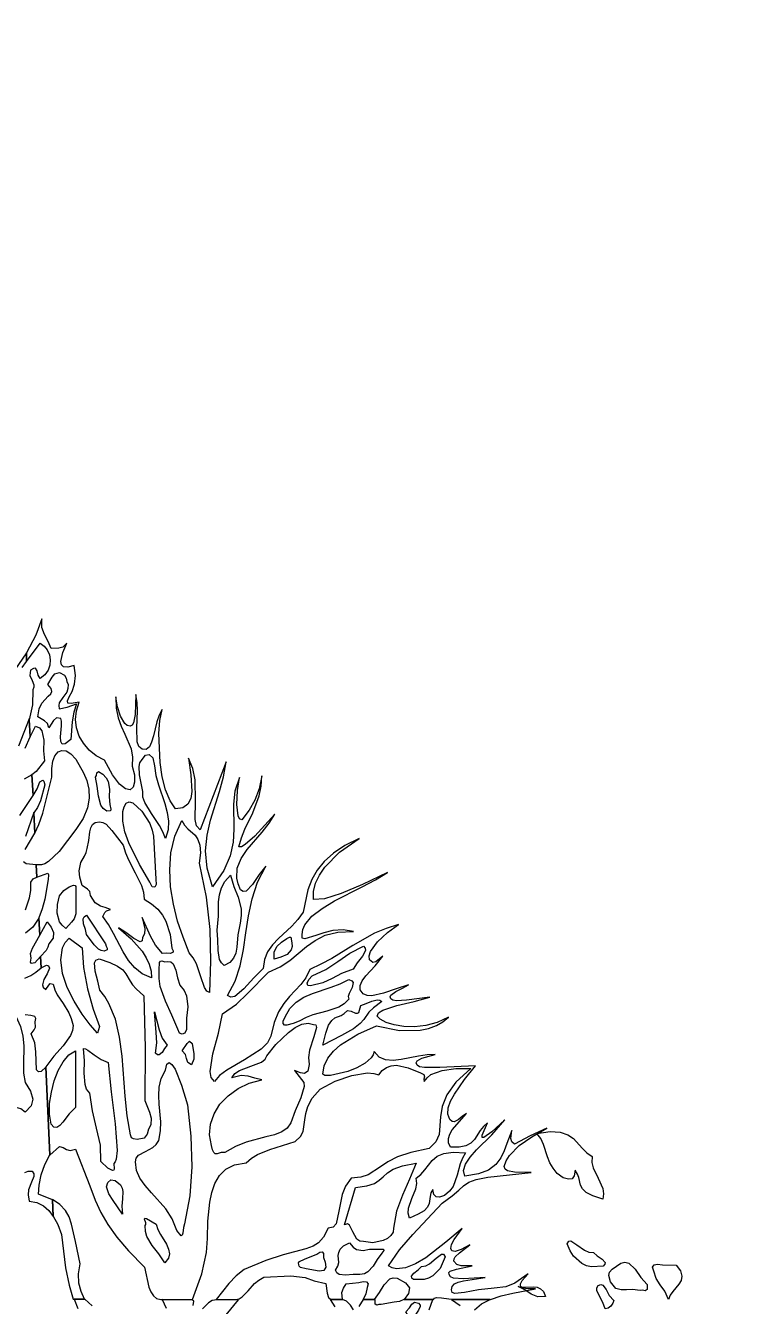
# Model space of a CAD drawing. Header units: inches. Extents: x -340059099 to 1458168, y 1119167 to 1294232938.
# Drawn here: x 456481 to 456667.6, y 2619582.2 to 2619911.5 of the extents above; entities that cross this region are included whole.
import ezdxf

# ---------------------------------------------------------------- set-up
doc = ezdxf.new("R2010")
doc.units = ezdxf.units.IN
doc.header["$MEASUREMENT"] = 0
doc.layers.add('Text', color=7, linetype='Continuous')
doc.layers.add('TREE', color=3, linetype='Continuous', lineweight=15)
doc.styles.add('Text', font='times.ttf', dxfattribs={"height": 240})

# ---------------------------------------------------------------- blocks, each defined once
blk = doc.blocks.new('tree2')
at = {"layer": 'TREE'}
for points in [[(5207.2362, 5947.8649), (5207.2144, 5947.8738), (5207.2153, 5947.8877), (5207.2187, 5947.9037), (5207.2242, 5947.9203), (5207.2322, 5947.9351), (5207.2258, 5948.0727), (5207.2184, 5948.0656), (5207.2144, 5948.0653), (5207.2113, 5948.0684), (5207.2104, 5948.0967), (5207.2088, 5948.1109), (5207.203, 5948.1248), (5207.2076, 5948.1312), (5207.2095, 5948.1355), (5207.2091, 5948.1439), (5207.2101, 5948.1491), (5207.2088, 5948.1522), (5207.2024, 5948.1537), (5207.1934, 5948.1549)], [(5207.1931, 5948.2122), (5207.2024, 5948.2165), (5207.2101, 5948.2215), (5207.2187, 5948.2282), (5207.2178, 5948.2461), (5207.2088, 5948.2362), (5207.2033, 5948.235), (5207.2021, 5948.2372), (5207.2027, 5948.2436), (5207.2021, 5948.251), (5207.2051, 5948.2593), (5207.2165, 5948.2793), (5207.215, 5948.3061), (5207.2058, 5948.2923), (5207.1941, 5948.2824)], [(5207.1941, 5948.3191), (5207.2005, 5948.3379), (5207.2024, 5948.3493), (5207.2024, 5948.3628), (5207.2061, 5948.368), (5207.2119, 5948.3702), (5207.211, 5948.3896), (5207.195, 5948.3914), (5207.191, 5948.3942)], [(5207.1937, 5948.4136), (5207.2085, 5948.4395), (5207.207, 5948.4718), (5207.1941, 5948.4339)], [(5207.1851, 5948.4672), (5207.2061, 5948.4986), (5207.2042, 5948.5306), (5207.1919, 5948.5242)], [(5207.1934, 5948.5725), (5207.2015, 5948.5904), (5207.1999, 5948.6184), (5207.1833, 5948.5756)], [(5207.1888, 5948.6991), (5207.1959, 5948.7083), (5207.1956, 5948.7222), (5207.1716, 5948.6871)], [(5207.1928, 5947.9074), (5207.1981, 5947.9095), (5207.2045, 5947.9098), (5207.207, 5947.9055), (5207.2073, 5947.9015), (5207.2033, 5947.8926), (5207.1987, 5947.8803), (5207.1981, 5947.8723), (5207.1999, 5947.8624), (5207.2119, 5947.8606), (5207.2221, 5947.8553), (5207.2304, 5947.8479), (5207.2372, 5947.8387), (5207.2362, 5947.8649)], [(5207.9229, 5947.7084), (5207.9396, 5947.714), (5207.958, 5947.7183), (5207.9935, 5947.7254), (5207.9814, 5947.7251), (5207.9704, 5947.7269), (5207.9701, 5947.7328), (5207.9725, 5947.7383), (5207.9821, 5947.7485), (5207.9611, 5947.7343), (5207.9467, 5947.7282), (5207.9288, 5947.726), (5207.9039, 5947.7238), (5207.8823, 5947.7195), (5207.8672, 5947.718), (5207.8629, 5947.7195), (5207.862, 5947.7235), (5207.8626, 5947.7288), (5207.8663, 5947.7328), (5207.8724, 5947.7355), (5207.8805, 5947.7377), (5207.9146, 5947.7429), (5207.8798, 5947.7408), (5207.865, 5947.7417), (5207.8601, 5947.7442), (5207.858, 5947.7479), (5207.8574, 5947.7506), (5207.8595, 5947.7531), (5207.8694, 5947.7562), (5207.8943, 5947.7611), (5207.8771, 5947.7611), (5207.87, 5947.7633), (5207.8654, 5947.7685), (5207.8657, 5947.7722), (5207.8675, 5947.7756), (5207.8743, 5947.7817), (5207.8906, 5947.7941), (5207.8768, 5947.787), (5207.8675, 5947.7839), (5207.8623, 5947.7848), (5207.8607, 5947.7885), (5207.862, 5947.7947), (5207.866, 5947.8024), (5207.8786, 5947.8199), (5207.8527, 5947.7981), (5207.8213, 5947.774), (5207.8053, 5947.7645), (5207.7896, 5947.7583), (5207.7754, 5947.7568), (5207.769, 5947.758), (5207.7631, 5947.7611), (5207.7801, 5947.7861), (5207.8013, 5947.8104), (5207.8472, 5947.8593), (5207.8629, 5947.871), (5207.8731, 5947.88), (5207.8808, 5947.8867), (5207.8888, 5947.8923), (5207.9005, 5947.8966), (5207.9186, 5947.9003), (5207.9867, 5947.9077), (5207.9605, 5947.9083), (5207.9494, 5947.9101), (5207.946, 5947.9129), (5207.9445, 5947.9169), (5207.9473, 5947.9259), (5207.9525, 5947.9342), (5207.9676, 5947.9496), (5207.9879, 5947.9634), (5208.011, 5947.977), (5207.9848, 5947.965), (5207.9605, 5947.952), (5207.9565, 5947.9557), (5207.9547, 5947.9606), (5207.9562, 5947.9736), (5207.9485, 5947.953), (5207.9445, 5947.9416), (5207.939, 5947.9305), (5207.931, 5947.92), (5207.9196, 5947.9114), (5207.9039, 5947.9052), (5207.8826, 5947.9018), (5207.8805, 5947.9108), (5207.8838, 5947.9206), (5207.8909, 5947.9314), (5207.9011, 5947.9431), (5207.9248, 5947.9668), (5207.9454, 5947.9899), (5207.9251, 5947.9714), (5207.9125, 5947.9625), (5207.91, 5947.9625), (5207.9097, 5947.9659), (5207.9183, 5947.9853), (5207.9119, 5947.9797), (5207.9069, 5947.9733), (5207.8977, 5947.9594), (5207.8918, 5947.9536), (5207.8841, 5947.9493), (5207.8737, 5947.9471), (5207.8601, 5947.9474), (5207.857, 5947.9542), (5207.857, 5947.961), (5207.8589, 5947.9677), (5207.8626, 5947.9742), (5207.8851, 5947.9998), (5207.8786, 5947.9954), (5207.8724, 5947.9899), (5207.866, 5947.9868), (5207.8626, 5947.9877), (5207.8592, 5947.9905), (5207.8561, 5947.9991), (5207.8567, 5948.0087), (5207.8604, 5948.0192), (5207.8663, 5948.0305), (5207.8823, 5948.0533), (5207.8992, 5948.0746), (5207.8435, 5948.0721), (5207.8195, 5948.0721), (5207.8115, 5948.0733), (5207.8078, 5948.0755), (5207.8065, 5948.0795), (5207.8078, 5948.0826), (5207.8152, 5948.0869), (5207.8364, 5948.0927), (5207.8238, 5948.0921), (5207.8102, 5948.09), (5207.7831, 5948.0844), (5207.7702, 5948.0829), (5207.7585, 5948.0841), (5207.7483, 5948.0884), (5207.7403, 5948.0971), (5207.7388, 5948.0921), (5207.736, 5948.0875), (5207.7265, 5948.0789), (5207.7135, 5948.0718), (5207.6991, 5948.0659), (5207.6723, 5948.0595), (5207.6634, 5948.0595), (5207.6603, 5948.0617), (5207.6621, 5948.0746), (5207.6677, 5948.0866), (5207.6766, 5948.0977), (5207.688, 5948.1075), (5207.7151, 5948.1245), (5207.744, 5948.1374), (5207.7804, 5948.1303), (5207.8124, 5948.1306), (5207.8259, 5948.1334), (5207.8383, 5948.1377), (5207.8484, 5948.1436), (5207.857, 5948.1509), (5207.8395, 5948.1426), (5207.8213, 5948.1377), (5207.8035, 5948.1358), (5207.7868, 5948.1365), (5207.7717, 5948.1389), (5207.7591, 5948.1426), (5207.7499, 5948.1476), (5207.745, 5948.1525), (5207.7474, 5948.1577), (5207.7539, 5948.162), (5207.7761, 5948.1694), (5207.8032, 5948.1756), (5207.8278, 5948.1823), (5207.7911, 5948.1774), (5207.7754, 5948.1765), (5207.7699, 5948.1777), (5207.7668, 5948.1799), (5207.7656, 5948.183), (5207.7668, 5948.1857), (5207.7745, 5948.1913), (5207.785, 5948.1962), (5207.7942, 5948.2014), (5207.7748, 5948.1956), (5207.7551, 5948.1885), (5207.737, 5948.1845), (5207.7296, 5948.1848), (5207.7234, 5948.1876), (5207.7188, 5948.1937), (5207.7185, 5948.2005), (5207.7219, 5948.2079), (5207.7277, 5948.2156), (5207.7422, 5948.2313), (5207.7542, 5948.2467), (5207.7434, 5948.2378), (5207.7382, 5948.2365), (5207.7333, 5948.2406), (5207.7326, 5948.247), (5207.7348, 5948.2538), (5207.7456, 5948.2689), (5207.7613, 5948.2837), (5207.7785, 5948.296), (5207.7591, 5948.2901), (5207.741, 5948.2824), (5207.7071, 5948.2633), (5207.6741, 5948.243), (5207.6572, 5948.2338), (5207.6396, 5948.2255), (5207.6335, 5948.2128), (5207.6258, 5948.2024), (5207.6079, 5948.1833), (5207.599, 5948.1725), (5207.5907, 5948.1593), (5207.5836, 5948.1426), (5207.5787, 5948.1214), (5207.5731, 5948.1106), (5207.5636, 5948.1008), (5207.5371, 5948.0841), (5207.5094, 5948.0681), (5207.4983, 5948.0598), (5207.4903, 5948.0503), (5207.4851, 5948.0564), (5207.4835, 5948.0659), (5207.4878, 5948.0937), (5207.4964, 5948.126), (5207.5029, 5948.1562), (5207.5248, 5948.1716), (5207.542, 5948.1879), (5207.5747, 5948.2215), (5207.5931, 5948.2298), (5207.6085, 5948.2399), (5207.6344, 5948.2615), (5207.648, 5948.2713), (5207.664, 5948.2793), (5207.6834, 5948.2843), (5207.7083, 5948.2852), (5207.6917, 5948.2877), (5207.676, 5948.2867), (5207.6615, 5948.2834), (5207.6492, 5948.279), (5207.6319, 5948.2735), (5207.6279, 5948.2747), (5207.6276, 5948.2803), (5207.6289, 5948.2883), (5207.6319, 5948.2957), (5207.643, 5948.3092), (5207.659, 5948.3215), (5207.6784, 5948.3332), (5207.7219, 5948.3551), (5207.7428, 5948.3662), (5207.7613, 5948.3779), (5207.7225, 5948.3588), (5207.6889, 5948.3446), (5207.6627, 5948.3366), (5207.6452, 5948.3354), (5207.6455, 5948.348), (5207.6486, 5948.361), (5207.6547, 5948.3736), (5207.663, 5948.3859), (5207.6864, 5948.4096), (5207.7172, 5948.4312), (5207.6948, 5948.4201), (5207.6766, 5948.4081), (5207.6621, 5948.3951), (5207.651, 5948.3813), (5207.6427, 5948.3665), (5207.6366, 5948.3505), (5207.6292, 5948.3154), (5207.6209, 5948.304), (5207.6113, 5948.2935), (5207.5907, 5948.2744), (5207.5811, 5948.2643), (5207.5734, 5948.2535), (5207.5685, 5948.2412), (5207.5667, 5948.227), (5207.5519, 5948.2125), (5207.5365, 5948.1956), (5207.5223, 5948.1836), (5207.5158, 5948.1823), (5207.5106, 5948.1851), (5207.5226, 5948.2073), (5207.5306, 5948.2313), (5207.5359, 5948.2569), (5207.5396, 5948.283), (5207.5436, 5948.3098), (5207.5491, 5948.3363), (5207.5577, 5948.3625), (5207.571, 5948.3877), (5207.5605, 5948.3748), (5207.5497, 5948.3591), (5207.5399, 5948.3486), (5207.5353, 5948.3477), (5207.5313, 5948.3508), (5207.5272, 5948.36), (5207.5254, 5948.3686), (5207.526, 5948.3847), (5207.5319, 5948.3998), (5207.5414, 5948.4139), (5207.5651, 5948.441), (5207.5762, 5948.4549), (5207.5851, 5948.4693), (5207.5537, 5948.4349), (5207.5386, 5948.4216), (5207.5325, 5948.4182), (5207.5282, 5948.4179), (5207.5325, 5948.4321), (5207.538, 5948.4456), (5207.5503, 5948.4712), (5207.5605, 5948.498), (5207.5636, 5948.5128), (5207.5645, 5948.5291), (5207.5602, 5948.5088), (5207.5537, 5948.4912), (5207.5448, 5948.4755), (5207.5331, 5948.4604), (5207.5294, 5948.462), (5207.5272, 5948.4666), (5207.5254, 5948.4841), (5207.5266, 5948.5063), (5207.5294, 5948.5266), (5207.5223, 5948.5051), (5207.5199, 5948.485), (5207.5208, 5948.4456), (5207.5195, 5948.4253), (5207.5149, 5948.4041), (5207.5048, 5948.3807), (5207.4869, 5948.3551), (5207.4789, 5948.3847), (5207.4764, 5948.4115), (5207.4786, 5948.4364), (5207.4838, 5948.4598), (5207.498, 5948.5048), (5207.5045, 5948.5275), (5207.5088, 5948.5513), (5207.4678, 5948.4444), (5207.4623, 5948.4509), (5207.4601, 5948.461), (5207.4607, 5948.4894), (5207.4601, 5948.5232), (5207.4564, 5948.5405), (5207.4493, 5948.5571), (5207.453, 5948.5306), (5207.4546, 5948.5045), (5207.453, 5948.4937), (5207.4484, 5948.4847), (5207.4407, 5948.4792), (5207.429, 5948.4777), (5207.4207, 5948.49), (5207.4136, 5948.5072), (5207.4084, 5948.5275), (5207.405, 5948.55), (5207.4031, 5948.5956), (5207.4047, 5948.6159), (5207.4084, 5948.6332), (5207.4035, 5948.6245), (5207.3998, 5948.6141), (5207.3945, 5948.5919), (5207.3918, 5948.582), (5207.3884, 5948.5747), (5207.3834, 5948.5707), (5207.377, 5948.571), (5207.3717, 5948.5753), (5207.369, 5948.5827), (5207.3684, 5948.6045), (5207.3696, 5948.631), (5207.369, 5948.6443), (5207.3668, 5948.6569), (5207.3659, 5948.6255), (5207.3634, 5948.6125), (5207.361, 5948.6085), (5207.3579, 5948.607), (5207.3536, 5948.6082), (5207.3496, 5948.6113), (5207.3428, 5948.6227), (5207.3382, 5948.6375), (5207.3357, 5948.6529), (5207.336, 5948.6353), (5207.3391, 5948.6202), (5207.344, 5948.607), (5207.3496, 5948.5947), (5207.3597, 5948.5713), (5207.3619, 5948.5586), (5207.3613, 5948.5445), (5207.3647, 5948.5309), (5207.365, 5948.5195), (5207.3628, 5948.5115), (5207.3579, 5948.5075), (5207.3508, 5948.5088), (5207.3416, 5948.5162), (5207.3305, 5948.5309), (5207.3179, 5948.5537), (5207.3049, 5948.5608), (5207.2941, 5948.5697), (5207.2852, 5948.5802), (5207.2784, 5948.5916), (5207.2741, 5948.6042), (5207.2726, 5948.6175), (5207.2738, 5948.631), (5207.2781, 5948.6449), (5207.2658, 5948.6424), (5207.2603, 5948.643), (5207.26, 5948.6467), (5207.2627, 5948.6529), (5207.267, 5948.6615), (5207.2707, 5948.6729), (5207.2726, 5948.6864), (5207.2704, 5948.7021), (5207.2603, 5948.6997), (5207.2538, 5948.7003), (5207.2504, 5948.7034), (5207.2495, 5948.7086), (5207.2526, 5948.7225), (5207.259, 5948.7369), (5207.2526, 5948.7308), (5207.2464, 5948.7292), (5207.2341, 5948.7289), (5207.2295, 5948.74), (5207.2239, 5948.7505), (5207.2199, 5948.7619), (5207.2196, 5948.7754), (5207.2101, 5948.7496), (5207.1956, 5948.7222), (5207.1959, 5948.7086), (5207.2172, 5948.7373), (5207.2233, 5948.7326), (5207.2282, 5948.7265), (5207.2316, 5948.7191), (5207.2329, 5948.7111), (5207.2322, 5948.7028), (5207.2295, 5948.6948), (5207.2245, 5948.6877), (5207.2172, 5948.6818), (5207.2138, 5948.6871), (5207.2122, 5948.6938), (5207.2095, 5948.6981), (5207.2064, 5948.6975), (5207.2018, 5948.6948), (5207.2011, 5948.6864), (5207.2045, 5948.6787), (5207.2073, 5948.6717), (5207.2073, 5948.668), (5207.2055, 5948.664), (5207.2051, 5948.6406), (5207.1999, 5948.6169), (5207.2015, 5948.5904), (5207.2058, 5948.5987), (5207.2095, 5948.6073), (5207.2159, 5948.6045), (5207.2199, 5948.5996), (5207.2227, 5948.5851), (5207.2224, 5948.5682), (5207.2239, 5948.5525), (5207.211, 5948.5362), (5207.2042, 5948.5306), (5207.2061, 5948.4983), (5207.2125, 5948.5091), (5207.2168, 5948.5199), (5207.2215, 5948.5223), (5207.223, 5948.5208), (5207.2245, 5948.5152), (5207.2178, 5948.49), (5207.2128, 5948.4798), (5207.207, 5948.4712), (5207.2085, 5948.4392), (5207.215, 5948.453), (5207.2215, 5948.4709), (5207.2356, 5948.5269), (5207.2353, 5948.5408), (5207.2369, 5948.5522), (5207.2402, 5948.5608), (5207.2452, 5948.5667), (5207.251, 5948.5691), (5207.2578, 5948.5685), (5207.2652, 5948.5639), (5207.2732, 5948.5556), (5207.2852, 5948.534), (5207.2901, 5948.5217), (5207.2935, 5948.5081), (5207.2941, 5948.494), (5207.2914, 5948.4789), (5207.2846, 5948.4626), (5207.2732, 5948.445), (5207.2467, 5948.4108), (5207.2301, 5948.3948), (5207.2242, 5948.3914), (5207.2193, 5948.3899), (5207.211, 5948.3896), (5207.2116, 5948.3702), (5207.2233, 5948.3745), (5207.2289, 5948.3767), (5207.2301, 5948.3742), (5207.2295, 5948.3668), (5207.2245, 5948.3357), (5207.2202, 5948.3206), (5207.215, 5948.3068), (5207.2165, 5948.2793), (5207.2282, 5948.3006), (5207.2344, 5948.2923), (5207.2381, 5948.2837), (5207.2372, 5948.275), (5207.2304, 5948.2661), (5207.2292, 5948.2609), (5207.2264, 5948.2553), (5207.2178, 5948.2461), (5207.2187, 5948.2282), (5207.227, 5948.2325), (5207.2301, 5948.2316), (5207.2319, 5948.2276), (5207.2282, 5948.219), (5207.2227, 5948.2101), (5207.2205, 5948.2014), (5207.2218, 5948.1978), (5207.2258, 5948.1941), (5207.2304, 5948.2011), (5207.2329, 5948.2036), (5207.2375, 5948.2027), (5207.2399, 5948.1937), (5207.2439, 5948.186), (5207.2529, 5948.1725), (5207.2621, 5948.1577), (5207.2658, 5948.1488), (5207.2686, 5948.1377), (5207.2677, 5948.13), (5207.2646, 5948.1223), (5207.2529, 5948.1063), (5207.2384, 5948.09), (5207.2258, 5948.073), (5207.2322, 5947.9348), (5207.2473, 5947.9483), (5207.2529, 5947.9465), (5207.2581, 5947.9437), (5207.2643, 5947.9422), (5207.2726, 5947.9443), (5207.2948, 5947.8864), (5207.3034, 5947.8643), (5207.3123, 5947.8446), (5207.3231, 5947.8258), (5207.3372, 5947.8064), (5207.3557, 5947.7848), (5207.3807, 5947.7593), (5207.3874, 5947.7278), (5207.3905, 5947.7205), (5207.3945, 5947.7143), (5207.3994, 5947.71), (5207.4062, 5947.7084), (5207.4558, 5947.7084), (5207.4623, 5947.7257), (5207.4706, 5947.7485), (5207.4777, 5947.782), (5207.4795, 5947.8042), (5207.4801, 5947.8313), (5207.4829, 5947.8612), (5207.486, 5947.8763), (5207.4906, 5947.8901), (5207.498, 5947.9028), (5207.5082, 5947.9126), (5207.5217, 5947.9197), (5207.5399, 5947.9228), (5207.5485, 5947.9302), (5207.5577, 5947.9357), (5207.5771, 5947.9437), (5207.5971, 5947.9496), (5207.6165, 5947.9563), (5207.6249, 5947.964), (5207.6292, 5947.972), (5207.6319, 5947.9899), (5207.6332, 5948.0001), (5207.6366, 5948.0111), (5207.6433, 5948.0238), (5207.6557, 5948.0379), (5207.6794, 5948.0506), (5207.7055, 5948.0595), (5207.7302, 5948.0635), (5207.74, 5948.0629), (5207.748, 5948.0604), (5207.7533, 5948.0672), (5207.7597, 5948.0721), (5207.7671, 5948.0746), (5207.7754, 5948.0755), (5207.7939, 5948.0718), (5207.8133, 5948.0635), (5207.8185, 5948.061), (5207.8195, 5948.0573), (5207.8185, 5948.0536), (5207.8189, 5948.05), (5207.8235, 5948.0561), (5207.8296, 5948.061), (5207.8469, 5948.0675), (5207.8684, 5948.0706), (5207.8921, 5948.0706), (5207.8684, 5948.049), (5207.8543, 5948.029), (5207.8472, 5948.0108), (5207.8444, 5947.9948), (5207.8423, 5947.9671), (5207.8373, 5947.9557), (5207.8266, 5947.9453), (5207.7982, 5947.9391), (5207.7773, 5947.932), (5207.7619, 5947.9243), (5207.7505, 5947.9166), (5207.7311, 5947.904), (5207.7194, 5947.9003), (5207.7046, 5947.8988), (5207.6957, 5947.8861), (5207.6905, 5947.8729), (5207.6852, 5947.847), (5207.6809, 5947.8273), (5207.6763, 5947.8221), (5207.6686, 5947.8205), (5207.6612, 5947.8064), (5207.6535, 5947.7974), (5207.6449, 5947.7919), (5207.6335, 5947.7879), (5207.5978, 5947.7787), (5207.571, 5947.7694), (5207.5368, 5947.7553), (5207.5242, 5947.7454), (5207.5128, 5947.7337), (5207.4928, 5947.7084), (5207.5235, 5947.7084), (5207.5288, 5947.7097), (5207.5337, 5947.7125), (5207.5429, 5947.7223), (5207.5531, 5947.7337), (5207.5596, 5947.7389), (5207.5676, 5947.7433), (5207.6101, 5947.7457), (5207.6326, 5947.7429), (5207.6467, 5947.7377), (5207.6649, 5947.7334), (5207.6667, 5947.7183), (5207.6692, 5947.7115), (5207.6714, 5947.7094), (5207.6744, 5947.7084), (5207.6908, 5947.7084), (5207.6901, 5947.7195), (5207.6923, 5947.726), (5207.6966, 5947.7331), (5207.7166, 5947.7352), (5207.7234, 5947.7368), (5207.7286, 5947.7362), (5207.7311, 5947.7331), (5207.7296, 5947.7272), (5207.7277, 5947.7174), (5207.7234, 5947.7084), (5207.741, 5947.7084), (5207.749, 5947.7192), (5207.7563, 5947.7315), (5207.765, 5947.7408), (5207.7702, 5947.7426), (5207.7764, 5947.7417), (5207.7899, 5947.7346), (5207.7958, 5947.7266), (5207.7945, 5947.718), (5207.7875, 5947.7084), (5207.8336, 5947.7084), (5207.8352, 5947.7106), (5207.8383, 5947.7115), (5207.8463, 5947.7112), (5207.8654, 5947.7084), (5207.9229, 5947.7084)], [(5207.2135, 5948.6218), (5207.2156, 5948.6344), (5207.2199, 5948.6433), (5207.2298, 5948.6541), (5207.2338, 5948.6578), (5207.2353, 5948.6615), (5207.2341, 5948.6661), (5207.2289, 5948.6723), (5207.2359, 5948.684), (5207.2402, 5948.6889), (5207.2476, 5948.6911), (5207.255, 5948.6871), (5207.2578, 5948.6821), (5207.2587, 5948.6772), (5207.2609, 5948.6723), (5207.2606, 5948.6661), (5207.2587, 5948.6606), (5207.2526, 5948.652), (5207.247, 5948.6436), (5207.2461, 5948.6393), (5207.247, 5948.6341), (5207.2593, 5948.6369), (5207.2741, 5948.6421), (5207.2698, 5948.6292), (5207.2673, 5948.6141), (5207.2652, 5948.5861), (5207.2563, 5948.5796), (5207.2513, 5948.579), (5207.2492, 5948.583), (5207.2489, 5948.5901), (5207.2507, 5948.6076), (5207.2507, 5948.615), (5207.2492, 5948.6193), (5207.2427, 5948.6199), (5207.2381, 5948.6159), (5207.2304, 5948.6045), (5207.2286, 5948.6113), (5207.2239, 5948.6153), (5207.2135, 5948.6218)], [(5207.4133, 5948.4309), (5207.4093, 5948.4416), (5207.4041, 5948.4515), (5207.3915, 5948.47), (5207.381, 5948.4872), (5207.3782, 5948.4958), (5207.3782, 5948.5048), (5207.373, 5948.5309), (5207.372, 5948.5436), (5207.3733, 5948.5494), (5207.3767, 5948.5549), (5207.3819, 5948.5617), (5207.3881, 5948.5627), (5207.3936, 5948.5574), (5207.3964, 5948.5451), (5207.3985, 5948.53), (5207.4025, 5948.5149), (5207.4124, 5948.486), (5207.4161, 5948.4718), (5207.4182, 5948.458), (5207.4176, 5948.4444), (5207.4133, 5948.4309)], [(5207.3215, 5948.474), (5207.316, 5948.478), (5207.3123, 5948.4835), (5207.3086, 5948.4974), (5207.3064, 5948.5128), (5207.3037, 5948.5272), (5207.3052, 5948.53), (5207.3061, 5948.534), (5207.3083, 5948.5359), (5207.3151, 5948.5319), (5207.3203, 5948.5263), (5207.3237, 5948.5205), (5207.3259, 5948.5084), (5207.3252, 5948.4961), (5207.3262, 5948.4841), (5207.3277, 5948.4771), (5207.3271, 5948.4743), (5207.3215, 5948.474)], [(5207.3982, 5948.3671), (5207.3988, 5948.3588), (5207.3967, 5948.3545), (5207.3927, 5948.3551), (5207.3887, 5948.3628), (5207.373, 5948.3905), (5207.356, 5948.4241), (5207.3499, 5948.4416), (5207.3465, 5948.4583), (5207.3468, 5948.4734), (5207.3486, 5948.4804), (5207.352, 5948.4866), (5207.3563, 5948.4887), (5207.3622, 5948.4869), (5207.3764, 5948.4737), (5207.3887, 5948.4543), (5207.3927, 5948.4441), (5207.3945, 5948.4349), (5207.3982, 5948.3671)], [(5207.4232, 5948.2593), (5207.4253, 5948.255), (5207.4253, 5948.2526), (5207.4213, 5948.2507), (5207.4145, 5948.2513), (5207.409, 5948.2507), (5207.3976, 5948.264), (5207.3899, 5948.2781), (5207.3767, 5948.3074), (5207.381, 5948.2892), (5207.3807, 5948.2818), (5207.3776, 5948.2757), (5207.3767, 5948.2704), (5207.3739, 5948.2692), (5207.364, 5948.2741), (5207.3514, 5948.2837), (5207.34, 5948.2911), (5207.3597, 5948.2738), (5207.3767, 5948.2544), (5207.3831, 5948.2442), (5207.3881, 5948.2338), (5207.3908, 5948.2233), (5207.3915, 5948.2128), (5207.377, 5948.219), (5207.3653, 5948.2282), (5207.3554, 5948.2399), (5207.3471, 5948.2532), (5207.332, 5948.2821), (5207.324, 5948.296), (5207.3154, 5948.3089), (5207.3185, 5948.3151), (5207.3212, 5948.3178), (5207.3271, 5948.3197), (5207.3191, 5948.3231), (5207.3114, 5948.3252), (5207.3034, 5948.3302), (5207.2957, 5948.3419), (5207.2948, 5948.3477), (5207.2914, 5948.3514), (5207.283, 5948.3576), (5207.2794, 5948.3702), (5207.2781, 5948.3801), (5207.2809, 5948.3936), (5207.2864, 5948.4035), (5207.2892, 5948.409), (5207.2907, 5948.4155), (5207.2935, 5948.4278), (5207.2951, 5948.4416), (5207.2963, 5948.4478), (5207.2991, 5948.4527), (5207.3034, 5948.4561), (5207.3101, 5948.457), (5207.3154, 5948.4561), (5207.3203, 5948.4533), (5207.3295, 5948.4435), (5207.3474, 5948.4204), (5207.3508, 5948.4084), (5207.3554, 5948.3976), (5207.3662, 5948.3773), (5207.3757, 5948.3576), (5207.3788, 5948.3471), (5207.38, 5948.336), (5207.3918, 5948.3286), (5207.4013, 5948.3203), (5207.4087, 5948.3111), (5207.4142, 5948.3012), (5207.4207, 5948.2806), (5207.4232, 5948.2593)], [(5207.4826, 5948.1897), (5207.4783, 5948.1919), (5207.4746, 5948.1974), (5207.469, 5948.2144), (5207.462, 5948.2344), (5207.457, 5948.2439), (5207.4506, 5948.2519), (5207.441, 5948.2763), (5207.4324, 5948.3015), (5207.4259, 5948.328), (5207.4213, 5948.3551), (5207.4201, 5948.3819), (5207.4219, 5948.4087), (5207.4281, 5948.4345), (5207.4392, 5948.4592), (5207.4432, 5948.4521), (5207.4487, 5948.4463), (5207.4598, 5948.4361), (5207.4644, 5948.4296), (5207.4675, 5948.4207), (5207.4681, 5948.4087), (5207.4663, 5948.3921), (5207.4774, 5948.3391), (5207.4829, 5948.2883), (5207.4841, 5948.2387), (5207.4826, 5948.1897)], [(5207.5057, 5948.2322), (5207.5011, 5948.2359), (5207.498, 5948.2412), (5207.4958, 5948.2556), (5207.4955, 5948.272), (5207.4943, 5948.2874), (5207.4964, 5948.3095), (5207.4968, 5948.332), (5207.4983, 5948.3428), (5207.5014, 5948.3536), (5207.5066, 5948.3637), (5207.5155, 5948.3736), (5207.5208, 5948.356), (5207.5276, 5948.3391), (5207.5319, 5948.3206), (5207.5322, 5948.3101), (5207.5306, 5948.2981), (5207.5269, 5948.28), (5207.5254, 5948.2606), (5207.5235, 5948.2513), (5207.5202, 5948.2433), (5207.5143, 5948.2369), (5207.5057, 5948.2322)], [(5207.2729, 5948.3129), (5207.2704, 5948.3052), (5207.2664, 5948.2997), (5207.2575, 5948.2901), (5207.2516, 5948.2951), (5207.2476, 5948.3006), (5207.2439, 5948.3138), (5207.2443, 5948.3277), (5207.2476, 5948.3409), (5207.2544, 5948.3493), (5207.2624, 5948.3554), (5207.2695, 5948.3579), (5207.2717, 5948.3576), (5207.2729, 5948.356), (5207.2729, 5948.3129)], [(5207.3194, 5948.2661), (5207.3203, 5948.2624), (5207.3222, 5948.2593), (5207.3222, 5948.2566), (5207.3175, 5948.2544), (5207.3126, 5948.2553), (5207.3083, 5948.2578), (5207.3015, 5948.2646), (5207.2895, 5948.2806), (5207.288, 5948.2886), (5207.2852, 5948.2972), (5207.2846, 5948.3049), (5207.2861, 5948.308), (5207.2898, 5948.3108), (5207.3194, 5948.2661)], [(5207.2624, 5948.275), (5207.2827, 5948.2596), (5207.2849, 5948.2288), (5207.2914, 5948.1953), (5207.3, 5948.1633), (5207.3101, 5948.1362), (5207.3083, 5948.1312), (5207.3068, 5948.126), (5207.2954, 5948.1389), (5207.2827, 5948.1559), (5207.2704, 5948.1759), (5207.2596, 5948.1974), (5207.2523, 5948.2196), (5207.2492, 5948.2406), (5207.252, 5948.2596), (5207.2563, 5948.268), (5207.2624, 5948.275)], [(5207.5839, 5948.2421), (5207.5836, 5948.2526), (5207.5882, 5948.2615), (5207.5953, 5948.2686), (5207.6036, 5948.2741), (5207.6079, 5948.2763), (5207.6101, 5948.2763), (5207.6116, 5948.2677), (5207.6119, 5948.2615), (5207.6107, 5948.2566), (5207.6042, 5948.2492), (5207.5944, 5948.2449), (5207.5839, 5948.2421)], [(5207.6409, 5948.1999), (5207.6366, 5948.2008), (5207.6356, 5948.2045), (5207.6381, 5948.2098), (5207.6436, 5948.2156), (5207.6649, 5948.2258), (5207.6837, 5948.2384), (5207.7025, 5948.2513), (5207.7237, 5948.2621), (5207.7265, 5948.2593), (5207.7268, 5948.2556), (5207.7222, 5948.2464), (5207.7139, 5948.2359), (5207.7077, 5948.2261), (5207.6892, 5948.2193), (5207.6747, 5948.2116), (5207.66, 5948.2048), (5207.6409, 5948.1999)], [(5207.3905, 5947.9822), (5207.3868, 5947.9754), (5207.3847, 5947.9674), (5207.38, 5947.9613), (5207.3693, 5947.9591), (5207.3631, 5947.9603), (5207.3603, 5947.9619), (5207.3585, 5947.9668), (5207.3536, 5947.9964), (5207.3505, 5948.0272), (5207.3456, 5948.0897), (5207.3416, 5948.1195), (5207.3351, 5948.1476), (5207.3249, 5948.1725), (5207.3185, 5948.1836), (5207.3105, 5948.1934), (5207.3077, 5948.2076), (5207.3031, 5948.223), (5207.3021, 5948.2359), (5207.3043, 5948.2402), (5207.3095, 5948.2424), (5207.3265, 5948.2369), (5207.3385, 5948.231), (5207.3465, 5948.2252), (5207.3514, 5948.219), (5207.3579, 5948.2073), (5207.3616, 5948.2014), (5207.3674, 5948.1956), (5207.3797, 5948.1845), (5207.3816, 5948.1029), (5207.3813, 5948.0204), (5207.3884, 5948.0022), (5207.3908, 5947.9927), (5207.3905, 5947.9822)], [(5207.4327, 5948.1322), (5207.4235, 5948.1543), (5207.4133, 5948.1759), (5207.4053, 5948.199), (5207.4035, 5948.2116), (5207.4038, 5948.2252), (5207.4041, 5948.2369), (5207.4056, 5948.2387), (5207.4075, 5948.2393), (5207.4124, 5948.2378), (5207.4167, 5948.2384), (5207.4219, 5948.2375), (5207.4256, 5948.2344), (5207.4299, 5948.2245), (5207.4324, 5948.2125), (5207.4358, 5948.2011), (5207.4426, 5948.1928), (5207.4466, 5948.1845), (5207.4484, 5948.167), (5207.4466, 5948.1494), (5207.4466, 5948.1315), (5207.4438, 5948.126), (5207.4398, 5948.1242), (5207.4355, 5948.126), (5207.4327, 5948.1322)], [(5207.623, 5948.1445), (5207.6135, 5948.1408), (5207.6036, 5948.1383), (5207.6002, 5948.1386), (5207.5981, 5948.1408), (5207.5981, 5948.1448), (5207.6008, 5948.1516), (5207.6082, 5948.1645), (5207.6184, 5948.1747), (5207.6304, 5948.1823), (5207.644, 5948.1882), (5207.6729, 5948.1981), (5207.6874, 5948.2033), (5207.7006, 5948.2098), (5207.7055, 5948.2079), (5207.7077, 5948.2051), (5207.7058, 5948.1974), (5207.7012, 5948.1882), (5207.7, 5948.1833), (5207.7006, 5948.179), (5207.6935, 5948.1719), (5207.6852, 5948.1666), (5207.6661, 5948.1602), (5207.6446, 5948.1546), (5207.6338, 5948.1503), (5207.623, 5948.1445)], [(5207.1937, 5948.0019), (5207.1867, 5948.0075), (5207.1793, 5948.0096), (5207.1639, 5948.0102), (5207.1571, 5948.0111), (5207.1509, 5948.0139), (5207.1463, 5948.0201), (5207.1436, 5948.0305), (5207.1432, 5948.065), (5207.1488, 5948.0995), (5207.167, 5948.1691), (5207.179, 5948.1525), (5207.1864, 5948.1365), (5207.19, 5948.1211), (5207.1913, 5948.1063), (5207.1907, 5948.0773), (5207.191, 5948.0632), (5207.1937, 5948.0487), (5207.2021, 5948.0349), (5207.2055, 5948.0225), (5207.2027, 5948.0118), (5207.1937, 5948.0019)], [(5207.6603, 5948.1072), (5207.6646, 5948.126), (5207.6692, 5948.1386), (5207.6741, 5948.146), (5207.6791, 5948.15), (5207.6886, 5948.1537), (5207.6935, 5948.1565), (5207.6985, 5948.1614), (5207.7046, 5948.1602), (5207.7111, 5948.1574), (5207.7142, 5948.1571), (5207.7166, 5948.1583), (5207.7194, 5948.1691), (5207.728, 5948.1722), (5207.737, 5948.1759), (5207.7453, 5948.178), (5207.7493, 5948.1774), (5207.7526, 5948.1753), (5207.7394, 5948.1657), (5207.7323, 5948.1586), (5207.7246, 5948.1473), (5207.7188, 5948.1408), (5207.708, 5948.1328), (5207.6892, 5948.122), (5207.6603, 5948.1072)], [(5207.4161, 5948.1069), (5207.4121, 5948.102), (5207.4081, 5948.0958), (5207.4035, 5948.0921), (5207.401, 5948.0921), (5207.3979, 5948.0943), (5207.3998, 5948.1106), (5207.3991, 5948.1269), (5207.3964, 5948.1596), (5207.4038, 5948.1312), (5207.4084, 5948.118), (5207.4161, 5948.1069)], [(5207.4854, 5947.9496), (5207.4823, 5947.9665), (5207.4838, 5947.9831), (5207.4897, 5947.9995), (5207.4989, 5948.0145), (5207.5115, 5948.0278), (5207.5272, 5948.0392), (5207.5448, 5948.0478), (5207.5645, 5948.053), (5207.5534, 5948.0552), (5207.5433, 5948.0586), (5207.5319, 5948.0598), (5207.5177, 5948.0561), (5207.5223, 5948.0626), (5207.5294, 5948.0672), (5207.5473, 5948.074), (5207.5639, 5948.0804), (5207.5697, 5948.085), (5207.5725, 5948.0906), (5207.5864, 5948.1084), (5207.6061, 5948.1272), (5207.6169, 5948.1349), (5207.6273, 5948.1399), (5207.6369, 5948.1417), (5207.6452, 5948.1395), (5207.6492, 5948.1389), (5207.6501, 5948.1349), (5207.6458, 5948.1201), (5207.6393, 5948.0992), (5207.6378, 5948.0878), (5207.6387, 5948.0767), (5207.6366, 5948.0663), (5207.6316, 5948.0626), (5207.6249, 5948.0638), (5207.6159, 5948.0672), (5207.6264, 5948.0533), (5207.6301, 5948.0487), (5207.6307, 5948.0423), (5207.6258, 5948.0244), (5207.6169, 5948.0041), (5207.6101, 5947.9853), (5207.6042, 5947.977), (5207.5956, 5947.9711), (5207.5842, 5947.9668), (5207.571, 5947.9634), (5207.5399, 5947.9551), (5207.5232, 5947.9483), (5207.5063, 5947.9388), (5207.5005, 5947.9388), (5207.4946, 5947.9369), (5207.4915, 5947.9369), (5207.4891, 5947.9388), (5207.4869, 5947.9428), (5207.4854, 5947.9496)], [(5207.4543, 5948.0764), (5207.4484, 5948.0801), (5207.4466, 5948.086), (5207.4447, 5948.0924), (5207.4398, 5948.0983), (5207.4472, 5948.1097), (5207.4512, 5948.1134), (5207.4555, 5948.1097), (5207.458, 5948.0934), (5207.458, 5948.085), (5207.4543, 5948.0764)], [(5207.2726, 5948.0093), (5207.2624, 5947.9995), (5207.2526, 5947.9862), (5207.248, 5947.981), (5207.243, 5947.9782), (5207.2384, 5947.9785), (5207.2341, 5947.9834), (5207.2319, 5947.9988), (5207.2319, 5948.0158), (5207.2347, 5948.0336), (5207.239, 5948.0512), (5207.2452, 5948.0672), (5207.2532, 5948.081), (5207.2621, 5948.0918), (5207.2726, 5948.0983), (5207.2726, 5948.0093)], [(5207.3123, 5947.9246), (5207.3114, 5947.9502), (5207.3055, 5947.977), (5207.2991, 5948.0044), (5207.2948, 5948.0318), (5207.2898, 5948.0382), (5207.2874, 5948.0456), (5207.2861, 5948.0632), (5207.2867, 5948.0823), (5207.2849, 5948.1017), (5207.288, 5948.1014), (5207.292, 5948.0995), (5207.3015, 5948.0921), (5207.3126, 5948.0844), (5207.3237, 5948.0801), (5207.3283, 5948.0342), (5207.3348, 5947.9837), (5207.3376, 5947.9419), (5207.3363, 5947.9283), (5207.3345, 5947.924), (5207.3323, 5947.9215), (5207.3332, 5947.9132), (5207.3323, 5947.9111), (5207.3302, 5947.9108), (5207.3231, 5947.9145), (5207.3123, 5947.9246)], [(5207.3665, 5947.924), (5207.3677, 5947.9302), (5207.3714, 5947.9345), (5207.3819, 5947.9403), (5207.3939, 5947.9468), (5207.3991, 5947.9514), (5207.4028, 5947.9576), (5207.4056, 5947.9727), (5207.4062, 5947.9871), (5207.4038, 5948.0148), (5207.4028, 5948.0281), (5207.4035, 5948.0413), (5207.4065, 5948.0546), (5207.4133, 5948.0678), (5207.4158, 5948.0773), (5207.4195, 5948.0801), (5207.4235, 5948.077), (5207.4284, 5948.0693), (5207.4386, 5948.0444), (5207.4481, 5948.0136), (5207.453, 5947.9646), (5207.4549, 5947.9166), (5207.4518, 5947.8707), (5207.4432, 5947.8273), (5207.4416, 5947.8211), (5207.4407, 5947.8122), (5207.4398, 5947.8091), (5207.4383, 5947.8085), (5207.4315, 5947.8168), (5207.4238, 5947.835), (5207.4139, 5947.8504), (5207.3918, 5947.8757), (5207.3816, 5947.8871), (5207.3733, 5947.8984), (5207.368, 5947.9105), (5207.3665, 5947.924)], [(5208.0988, 5947.8657), (5208.0831, 5947.871), (5208.0726, 5947.8762), (5208.0668, 5947.882), (5208.0637, 5947.8876), (5208.0613, 5947.8996), (5208.0594, 5947.9051), (5208.0554, 5947.911), (5208.0542, 5947.9024), (5208.0508, 5947.8977), (5208.0452, 5947.8971), (5208.0369, 5947.8993), (5208.0274, 5947.9061), (5208.0209, 5947.9141), (5208.016, 5947.9227), (5208.0123, 5947.9322), (5208.0058, 5947.9513), (5208.0015, 5947.9606), (5207.9957, 5947.9689), (5208.0166, 5947.972), (5208.0323, 5947.9707), (5208.0443, 5947.9667), (5208.0529, 5947.9606), (5208.0665, 5947.9455), (5208.0736, 5947.9384), (5208.0822, 5947.9325), (5208.0819, 5947.9233), (5208.084, 5947.9147), (5208.0917, 5947.8984), (5208.0988, 5947.8827), (5208.1001, 5947.8743), (5208.0988, 5947.8657)], [(5207.7958, 5947.8362), (5207.7939, 5947.8439), (5207.7945, 5947.8516), (5207.7998, 5947.8667), (5207.8059, 5947.8821), (5207.8072, 5947.8901), (5207.8065, 5947.8988), (5207.8139, 5947.9046), (5207.8201, 5947.9117), (5207.8315, 5947.9265), (5207.8392, 5947.9329), (5207.8497, 5947.9372), (5207.8641, 5947.9394), (5207.8838, 5947.9382), (5207.8789, 5947.9299), (5207.8755, 5947.9212), (5207.8706, 5947.9031), (5207.8641, 5947.8858), (5207.8586, 5947.8781), (5207.8506, 5947.8713), (5207.8429, 5947.8689), (5207.8376, 5947.8692), (5207.8343, 5947.8729), (5207.8327, 5947.8809), (5207.8293, 5947.8754), (5207.8281, 5947.8698), (5207.8266, 5947.8587), (5207.8241, 5947.8532), (5207.8189, 5947.8476), (5207.8096, 5947.8421), (5207.7958, 5947.8362)], [(5207.8065, 5947.9222), (5207.7961, 5947.8969), (5207.785, 5947.872), (5207.7757, 5947.8467), (5207.7708, 5947.8202), (5207.7702, 5947.8141), (5207.7668, 5947.8088), (5207.7616, 5947.8042), (5207.7545, 5947.8008), (5207.7385, 5947.7974), (5207.724, 5947.7996), (5207.7179, 5947.7999), (5207.7132, 5947.8033), (5207.7071, 5947.8147), (5207.7021, 5947.8252), (5207.6988, 5947.827), (5207.6942, 5947.8255), (5207.7114, 5947.884), (5207.7292, 5947.8864), (5207.741, 5947.8904), (5207.7486, 5947.8954), (5207.7548, 5947.9009), (5207.7613, 5947.9071), (5207.7705, 5947.9126), (5207.785, 5947.9178), (5207.8065, 5947.9222)], [(5207.3462, 5947.8421), (5207.3314, 5947.8636), (5207.3246, 5947.8741), (5207.3209, 5947.8849), (5207.3231, 5947.892), (5207.328, 5947.896), (5207.3348, 5947.8951), (5207.3428, 5947.8883), (5207.3456, 5947.8831), (5207.3468, 5947.8775), (5207.3462, 5947.8664), (5207.345, 5947.8547), (5207.3462, 5947.8421)], [(5207.2867, 5947.7088), (5207.2812, 5947.7211), (5207.2778, 5947.7343), (5207.2772, 5947.7488), (5207.28, 5947.7645), (5207.2723, 5947.7993), (5207.2664, 5947.8267), (5207.2624, 5947.8381), (5207.2566, 5947.8482), (5207.248, 5947.8572), (5207.2362, 5947.8652), (5207.2372, 5947.8393), (5207.2449, 5947.8258), (5207.2507, 5947.8104), (5207.2569, 5947.7583), (5207.2624, 5947.7309), (5207.2689, 5947.7088), (5207.2867, 5947.7088)], [(5207.4127, 5947.766), (5207.4031, 5947.7799), (5207.3924, 5947.7931), (5207.3841, 5947.8073), (5207.3819, 5947.8153), (5207.3816, 5947.8245), (5207.3828, 5947.8261), (5207.3825, 5947.8289), (5207.3807, 5947.8344), (5207.3813, 5947.8359), (5207.3837, 5947.8356), (5207.3988, 5947.8264), (5207.4013, 5947.8181), (5207.4056, 5947.8104), (5207.4149, 5947.795), (5207.4182, 5947.7876), (5207.4198, 5947.7802), (5207.4182, 5947.7731), (5207.4127, 5947.766)], [(5207.7434, 5947.7876), (5207.7551, 5947.7873), (5207.7557, 5947.7851), (5207.7526, 5947.7811), (5207.7453, 5947.7713), (5207.7391, 5947.7605), (5207.7308, 5947.7516), (5207.7252, 5947.7488), (5207.7182, 5947.7476), (5207.7074, 5947.7476), (5207.6954, 5947.7466), (5207.6855, 5947.7479), (5207.6818, 5947.7503), (5207.6797, 5947.7546), (5207.6834, 5947.7608), (5207.6849, 5947.7663), (5207.6843, 5947.7774), (5207.6849, 5947.7824), (5207.6871, 5947.7876), (5207.6923, 5947.7925), (5207.7018, 5947.7971), (5207.7074, 5947.7904), (5207.7129, 5947.7867), (5207.7231, 5947.7851), (5207.7333, 5947.7873), (5207.7434, 5947.7876)], [(5208.0994, 5947.7607), (5208.0813, 5947.7598), (5208.0733, 5947.7613), (5208.0659, 5947.7647), (5208.0529, 5947.7764), (5208.0477, 5947.785), (5208.0431, 5947.7958), (5208.0455, 5947.7998), (5208.0489, 5947.8004), (5208.0582, 5947.7943), (5208.0702, 5947.7857), (5208.077, 5947.7829), (5208.0844, 5947.7823), (5208.0902, 5947.777), (5208.0979, 5947.7718), (5208.1025, 5947.7666), (5208.1022, 5947.7638), (5208.0994, 5947.7607)], [(5207.6507, 5947.7793), (5207.6553, 5947.7827), (5207.659, 5947.7833), (5207.6612, 5947.7808), (5207.6612, 5947.7743), (5207.6637, 5947.767), (5207.6646, 5947.7593), (5207.6618, 5947.7537), (5207.6544, 5947.7528), (5207.6338, 5947.7565), (5207.6252, 5947.7586), (5207.623, 5947.7605), (5207.6224, 5947.763), (5207.6218, 5947.7657), (5207.6236, 5947.7679), (5207.6313, 5947.7719), (5207.6507, 5947.7793)], [(5207.8022, 5947.7396), (5207.7995, 5947.742), (5207.7988, 5947.7448), (5207.8028, 5947.7497), (5207.8093, 5947.7549), (5207.8149, 5947.7602), (5207.8213, 5947.7611), (5207.8275, 5947.7642), (5207.8376, 5947.7731), (5207.846, 5947.7793), (5207.849, 5947.7793), (5207.8518, 5947.7756), (5207.8438, 5947.7571), (5207.8327, 5947.7454), (5207.8259, 5947.742), (5207.8189, 5947.7399), (5207.8022, 5947.7396)], [(5208.1576, 5947.7225), (5208.1456, 5947.7241), (5208.1358, 5947.7235), (5208.1275, 5947.7235), (5208.1195, 5947.7256), (5208.1108, 5947.7361), (5208.1081, 5947.7462), (5208.1096, 5947.7512), (5208.1133, 5947.7561), (5208.1272, 5947.7653), (5208.1336, 5947.7669), (5208.1395, 5947.7653), (5208.1496, 5947.7558), (5208.1586, 5947.7429), (5208.1684, 5947.7318), (5208.1684, 5947.7241), (5208.1653, 5947.7222), (5208.161, 5947.7231), (5208.1576, 5947.7225)], [(5208.1789, 5947.753), (5208.1767, 5947.7592), (5208.1792, 5947.7629), (5208.1847, 5947.7641), (5208.1924, 5947.7629), (5208.214, 5947.7623), (5208.2205, 5947.7533), (5208.2226, 5947.7453), (5208.2217, 5947.7385), (5208.2183, 5947.7324), (5208.2087, 5947.721), (5208.2044, 5947.7151), (5208.202, 5947.7087), (5208.1961, 5947.7213), (5208.189, 5947.7315), (5208.1823, 5947.7413), (5208.1789, 5947.753)], [(5207.9664, 5947.7287), (5207.9778, 5947.7278), (5207.9901, 5947.7284), (5207.996, 5947.7278), (5208.0012, 5947.7253), (5208.0058, 5947.721), (5208.0092, 5947.7133), (5207.9969, 5947.7124), (5207.9864, 5947.717), (5207.9766, 5947.7235), (5207.9664, 5947.7287)], [(5208.0917, 5947.7302), (5208.0957, 5947.7318), (5208.0988, 5947.7308), (5208.1041, 5947.7244), (5208.109, 5947.7148), (5208.1164, 5947.7071), (5208.1145, 5947.7025), (5208.1114, 5947.6982), (5208.1071, 5947.6951), (5208.1025, 5947.6936), (5208.0991, 5947.7038), (5208.0936, 5947.7139), (5208.0896, 5947.7228), (5208.0896, 5947.7268), (5208.0917, 5947.7302)], [(5207.8977, 5947.6924), (5207.9088, 5947.7017), (5207.9223, 5947.7084), (5207.8617, 5947.7084), (5207.8755, 5947.6989)], [(5207.8269, 5947.6924), (5207.8327, 5947.7084), (5207.7871, 5947.7084), (5207.7801, 5947.7054), (5207.7717, 5947.7041), (5207.7514, 5947.7004), (5207.748, 5947.7007), (5207.7446, 5947.6998), (5207.7422, 5947.7014), (5207.7422, 5947.7084), (5207.7234, 5947.7084), (5207.7166, 5947.6977)], [(5207.708, 5947.6921), (5207.7034, 5947.6998), (5207.6972, 5947.706), (5207.6908, 5947.7084), (5207.6717, 5947.7084), (5207.6787, 5947.6968)], [(5207.5088, 5947.6847), (5207.5279, 5947.7081), (5207.4937, 5947.7081), (5207.4866, 5947.7069), (5207.4807, 5947.7035), (5207.4715, 5947.694)], [(5207.4567, 5947.6992), (5207.4577, 5947.7057), (5207.4552, 5947.7081), (5207.4084, 5947.7084), (5207.4145, 5947.6949)], [(5207.2985, 5947.6983), (5207.2871, 5947.7091), (5207.2701, 5947.7091), (5207.276, 5947.6946)], [(5207.8102, 5947.7026), (5207.8124, 5947.6998), (5207.8127, 5947.6974), (5207.8102, 5947.6918), (5207.8059, 5947.6857), (5207.8041, 5947.6773), (5207.7995, 5947.6786), (5207.7955, 5947.681), (5207.7902, 5947.689), (5207.7961, 5947.6952), (5207.7998, 5947.7011), (5207.8035, 5947.7041), (5207.8102, 5947.7026)]]:
    blk.add_lwpolyline(points, dxfattribs=at)

msp = doc.modelspace()

# ---------------------------------------------------------------- linework, layer by layer
at = {"layer": 'Text', "color": 1}
msp.add_circle((469844, 2616428.5), 81808.03, dxfattribs=at)

# ---------------------------------------------------------------- block references
at = {"layer": 'TREE', "color": 3, "xscale": 164.188119242317, "yscale": 164.1881192402798, "zscale": 164.1881192413053}
msp.add_blockref('tree2', (-398478.38, 1643040.64), dxfattribs=at)

# ---------------------------------------------------------------- texts
at = {"layer": 'Text', "insert": (454795.99, 2620615.76), "char_height": 130, "attachment_point": 1, "rotation": 316.08, "style": 'Text'}
msp.add_mtext('{\\T1.25;\\LDHAKA TO KUSHTIA HIGH WAY}', dxfattribs=at)

doc.saveas('drawing.dxf')
